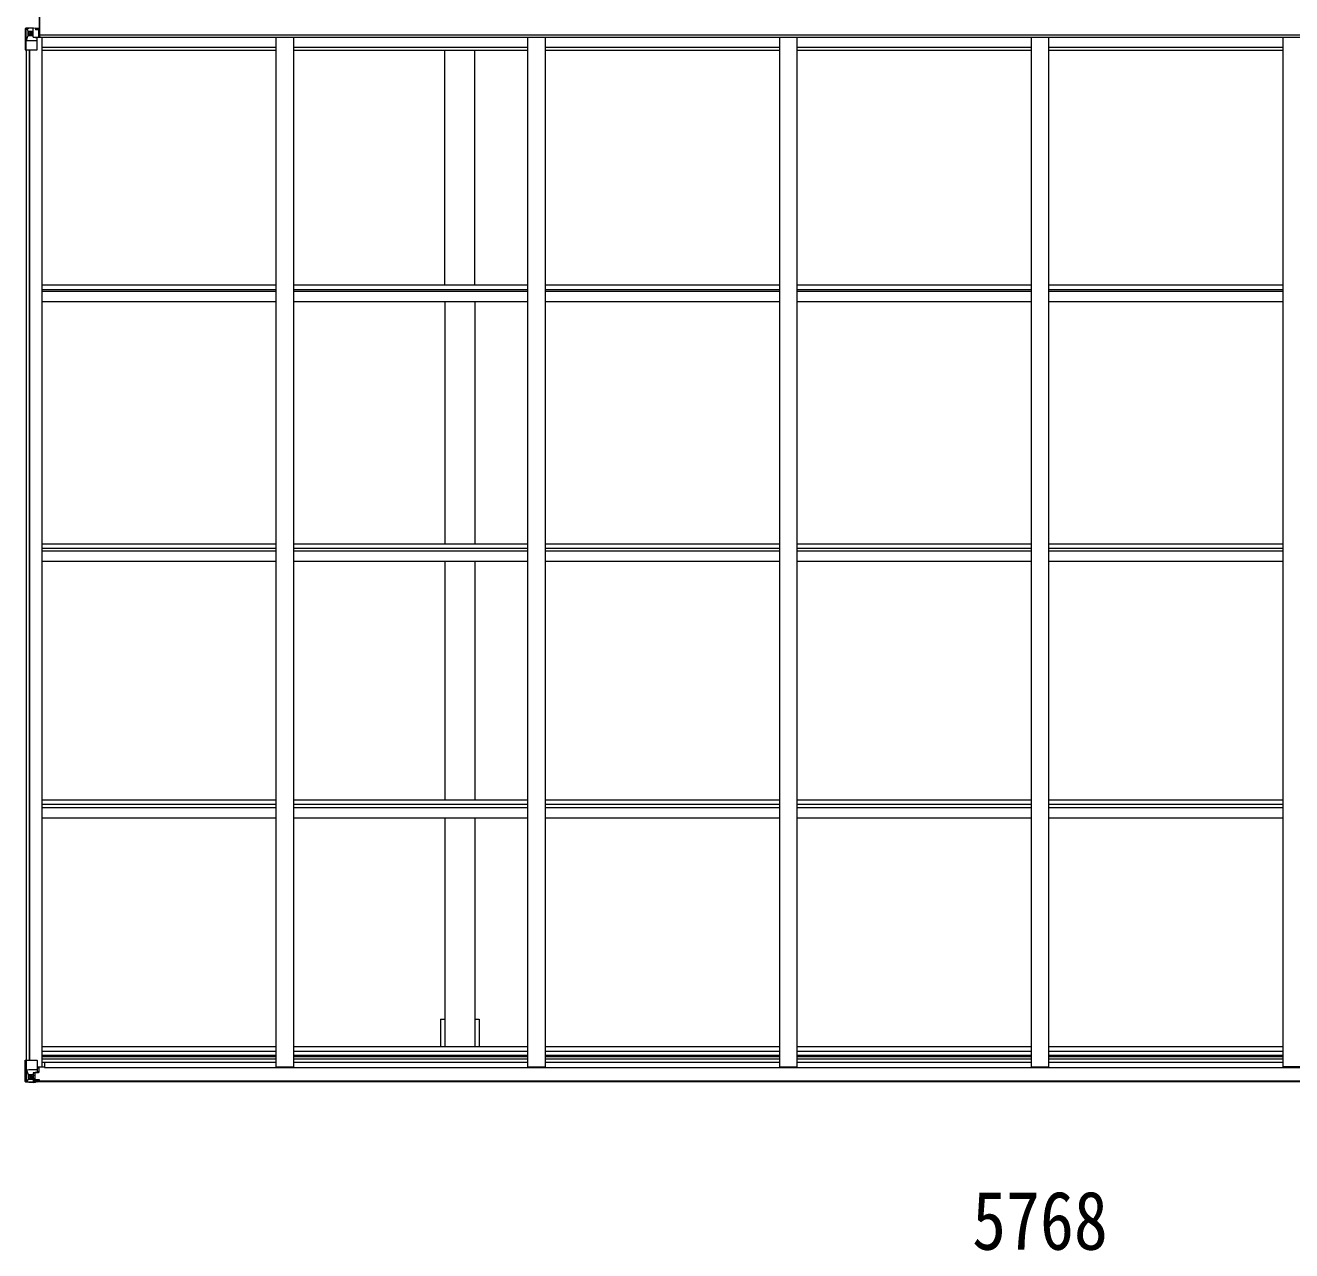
# Model space of a CAD drawing. Units: millimetres at full size; details may follow other scales. Extents: x -9783 to 33754, y -10064 to 6752.
# Drawn here: x 1770 to 5373, y -112 to 3376 of the extents above; entities that cross this region are included whole.
import ezdxf
from ezdxf.enums import TextEntityAlignment as Align

# ---------------------------------------------------------------- set-up
doc = ezdxf.new("R2010")
doc.units = ezdxf.units.MM
doc.header["$LTSCALE"] = 35
for name, color, linetype, lineweight in [('0-1_本体', 4, 'Continuous', 9), ('0-2_部品', 7, 'Continuous', 9), ('0-7_合掌部品', 3, 'Continuous', 9), ('0-A_寸法', 6, 'Continuous', 9)]:
    doc.layers.add(name, color=color, linetype=linetype, lineweight=lineweight)
doc.styles.add('ＭＳ ゴシック', font='')
doc.styles.get('ＭＳ ゴシック').set_extended_font_data('MS Gothic')

msp = doc.modelspace()

# ---------------------------------------------------------------- linework, layer by layer
at = {"layer": '0-1_本体'}
for p, q in [((1798.7, 3367.24), (1809.2, 3367.24)), ((1808.16, 3341.8), (1811.7, 3341.8)), ((7500.7, 3347.19), (1811.7, 3347.47)), ((1811.7, 3344.15), (1811.7, 3340.5)), ((7500.7, 3340.5), (1811.7, 3340.5)), ((1817.2, 3340.5), (1817.2, 411.27)), ((2483.2, 3340.5), (2483.2, 411.89)), ((2533.2, 3340.5), (2533.2, 411.89)), ((3199.2, 3340.5), (3199.2, 411.89)), ((3249.2, 3340.5), (3249.2, 411.89)), ((3915.2, 3340.5), (3915.2, 411.89)), ((3965.2, 3340.5), (3965.2, 411.89)), ((4631.2, 3340.5), (4631.2, 411.89)), ((4681.2, 3340.5), (4681.2, 411.89)), ((5347.2, 3340.5), (5347.2, 411.89)), ((1772.2, 3305.45), (1772.2, 430.35)), ((1781.2, 3305.45), (1781.2, 430.35)), ((1781.9, 3305.45), (1781.9, 430.35)), ((1817.2, 3313.69), (2483.2, 3313.69)), ((1817.2, 3304.58), (2483.2, 3304.58)), ((2533.2, 3313.69), (3199.2, 3313.69)), ((2533.2, 3304.58), (3199.2, 3304.58)), ((2963.7, 2636.76), (2963.7, 3304.58)), ((3048.7, 2636.76), (3048.7, 3304.58)), ((3249.2, 3313.69), (3915.2, 3313.69)), ((3249.2, 3304.58), (3915.2, 3304.58)), ((3965.2, 3313.69), (4631.2, 3313.69)), ((3965.2, 3304.58), (4631.2, 3304.58)), ((4681.2, 3313.69), (5347.2, 3313.69)), ((4681.2, 3304.58), (5347.2, 3304.58)), ((1818, 2637.06), (2484, 2637.06)), ((2534, 2637.06), (3200, 2637.06)), ((3250, 2637.06), (3916, 2637.06)), ((3966, 2637.06), (4632, 2637.06)), ((4682, 2637.06), (5348, 2637.06)), ((1818, 2624.04), (2484, 2624.04)), ((1818, 2619.42), (2484, 2619.42)), ((2534, 2624.04), (3200, 2624.04)), ((2534, 2619.42), (3200, 2619.42)), ((3250, 2624.04), (3916, 2624.04)), ((3250, 2619.42), (3916, 2619.42)), ((3966, 2624.04), (4632, 2624.04)), ((3966, 2619.42), (4632, 2619.42)), ((4682, 2624.04), (5348, 2624.04)), ((4682, 2619.42), (5348, 2619.42)), ((1818, 2589.69), (2484, 2589.69)), ((2534, 2589.69), (3200, 2589.69)), ((2963.7, 2589.69), (2963.7, 1900.44)), ((3048.7, 2589.69), (3048.7, 1900.44)), ((3250, 2589.69), (3916, 2589.69)), ((3966, 2589.69), (4632, 2589.69)), ((4682, 2589.69), (5348, 2589.69)), ((1817.2, 1900.39), (2483.2, 1900.39)), ((1817.2, 1887.41), (2483.2, 1887.41)), ((1817.2, 1880.34), (2483.2, 1880.34)), ((2533.2, 1900.39), (3199.2, 1900.39)), ((2533.2, 1887.41), (3199.2, 1887.41)), ((2533.2, 1880.34), (3199.2, 1880.34)), ((3249.2, 1900.39), (3915.2, 1900.39)), ((3249.2, 1887.41), (3915.2, 1887.41)), ((3249.2, 1880.34), (3915.2, 1880.34)), ((3965.2, 1900.39), (4631.2, 1900.39)), ((3965.2, 1887.41), (4631.2, 1887.41)), ((3965.2, 1880.34), (4631.2, 1880.34)), ((4681.2, 1900.39), (5347.2, 1900.39)), ((4681.2, 1887.41), (5347.2, 1887.41)), ((4681.2, 1880.34), (5347.2, 1880.34)), ((1817.2, 1850.89), (2483.2, 1850.89)), ((2533.2, 1850.89), (3199.2, 1850.89)), ((2963.7, 1850.89), (2963.7, 1172.03)), ((3048.7, 1850.89), (3048.7, 1172.03)), ((3249.2, 1850.89), (3915.2, 1850.89)), ((3965.2, 1850.89), (4631.2, 1850.89)), ((4681.2, 1850.89), (5347.2, 1850.89)), ((1818, 1171.53), (2484, 1171.53)), ((1818, 1158.64), (2484, 1158.64)), ((2534, 1171.53), (3200, 1171.53)), ((2534, 1158.64), (3200, 1158.64)), ((3250, 1171.53), (3916, 1171.53)), ((3250, 1158.64), (3916, 1158.64)), ((3966, 1171.53), (4632, 1171.53)), ((3966, 1158.64), (4632, 1158.64)), ((4682, 1171.53), (5348, 1171.53)), ((4682, 1158.64), (5348, 1158.64)), ((1818, 1149.15), (2484, 1149.15)), ((1818, 1120.08), (2484, 1120.08)), ((2534, 1149.15), (3200, 1149.15)), ((2534, 1120.08), (3200, 1120.08)), ((2963.7, 1120.08), (2963.7, 469.31)), ((3048.7, 1120.08), (3048.7, 469.31)), ((3250, 1149.15), (3916, 1149.15)), ((3250, 1120.08), (3916, 1120.08)), ((3966, 1149.15), (4632, 1149.15)), ((3966, 1120.08), (4632, 1120.08)), ((4682, 1149.15), (5348, 1149.15)), ((4682, 1120.08), (5348, 1120.08)), ((2951.2, 547.22), (2963.7, 547.22)), ((2951.2, 547.22), (2951.2, 469.31)), ((1817.2, 469.31), (2483.2, 469.31)), ((2533.2, 469.31), (3199.2, 469.31)), ((3249.2, 469.31), (3915.2, 469.31)), ((3965.2, 469.31), (4631.2, 469.31)), ((4681.2, 469.31), (5347.2, 469.31)), ((1817.2, 456.49), (2483.2, 456.49)), ((1817.2, 445.14), (2483.2, 445.14)), ((1817.2, 441.36), (2483.2, 441.36)), ((1817.2, 434.29), (2483.2, 434.29)), ((2533.2, 456.49), (3199.2, 456.49)), ((2533.2, 445.14), (3199.2, 445.14)), ((2533.2, 441.36), (3199.2, 441.36)), ((2533.2, 434.29), (3199.2, 434.29)), ((3249.2, 456.49), (3915.2, 456.49)), ((3249.2, 445.14), (3915.2, 445.14)), ((3249.2, 441.36), (3915.2, 441.36)), ((3249.2, 434.29), (3915.2, 434.29)), ((3965.2, 456.49), (4631.2, 456.49)), ((3965.2, 445.14), (4631.2, 445.14)), ((3965.2, 441.36), (4631.2, 441.36)), ((3965.2, 434.29), (4631.2, 434.29)), ((4681.2, 456.49), (5347.2, 456.49)), ((4681.2, 445.14), (5347.2, 445.14)), ((4681.2, 441.36), (5347.2, 441.36)), ((4681.2, 434.29), (5347.2, 434.29)), ((1804.2, 411.27), (1817.2, 411.27)), ((1817.2, 424.92), (2483.2, 424.92)), ((1824.7, 424.92), (1824.7, 409.85)), ((1824.7, 409.85), (7487.7, 409.85)), ((2483.2, 411.89), (2533.2, 411.89)), ((2533.2, 424.92), (3199.2, 424.92)), ((3199.2, 411.89), (3249.2, 411.89)), ((3249.2, 424.92), (3915.2, 424.92)), ((3915.2, 411.89), (3965.2, 411.89)), ((3965.2, 424.92), (4631.2, 424.92)), ((4631.2, 411.89), (4681.2, 411.89)), ((4681.2, 424.92), (5347.2, 424.92)), ((5397.2, 411.89), (5347.2, 411.89)), ((1793.7, 371.65), (7518.7, 371.65)), ((1793.7, 369.58), (7518.7, 369.58))]:
    msp.add_line(p, q, dxfattribs=at)
msp.add_lwpolyline([(3048.7, 547.22), (3061.2, 547.22), (3061.2, 469.31)], dxfattribs=at)
at = {"layer": '0-2_部品'}
for p, q in [((1773.05, 430.35), (1803.2, 430.35)), ((1773.05, 430.35), (1773.05, 369.77)), ((1773.59, 403.47), (1780.2, 403.68)), ((1773.59, 403.47), (1777.74, 391.38)), ((1780.2, 403.68), (1804.2, 403.68)), ((1804.2, 429.35), (1804.2, 396.25)), ((1824.7, 411.08), (1804.2, 411.08)), ((1808.7, 407.35), (1804.2, 407.35)), ((1807.7, 397.21), (1808.7, 397.2)), ((1808.7, 411.08), (1808.7, 395.48)), ((1770.2, 369.64), (1770.2, 369.68)), ((1771.14, 368.68), (1771.14, 368.64)), ((1771.14, 368.64), (1771.14, 368.64)), ((1780.11, 368.25), (1772.19, 368.73)), ((1773.05, 369.7), (1773.05, 369.77)), ((1777.02, 373.14), (1774.28, 369.47)), ((1780.2, 390.15), (1777.87, 390.12)), ((1777.87, 390.12), (1777.87, 376.65)), ((1777.87, 376.65), (1780.2, 376.59)), ((1780.2, 390.15), (1792.2, 390.15)), ((1780.2, 390.15), (1780.2, 390.15)), ((1780.2, 376.59), (1792.2, 376.59)), ((1792.2, 367.47), (1780.2, 368.25)), ((1785.68, 383.79), (1785.68, 384.75)), ((1791.2, 376.59), (1792.2, 376.59)), ((1792.2, 393.45), (1792.2, 367.35)), ((1793.7, 390.15), (1792.2, 390.15)), ((1793.7, 376.59), (1792.2, 376.59)), ((1793.7, 373.06), (1792.2, 373.06)), ((1792.2, 368.23), (1798.7, 367.84)), ((1798.7, 366.95), (1792.2, 367.35)), ((1803.38, 395.99), (1793.03, 394.34)), ((1793.03, 393.71), (1803.38, 395.36)), ((1793.03, 394.34), (1793.03, 393.71)), ((1797.7, 386.55), (1793.7, 386.55)), ((1797.7, 378.35), (1793.7, 378.35)), ((1794.2, 373.42), (1793.7, 373.42)), ((1798.7, 368.76), (1793.7, 368.85)), ((1793.81, 374.72), (1797.7, 374.72)), ((1794.2, 374.51), (1794.2, 374.35)), ((1794.2, 374.35), (1794.2, 374.35)), ((1804.2, 374.26), (1794.2, 374.35)), ((1794.2, 372.39), (1794.2, 374.35)), ((1802.2, 372.42), (1794.2, 372.42)), ((1802.2, 372.39), (1794.2, 372.39)), ((1797.7, 394.45), (1797.7, 374.48)), ((1798.7, 368.76), (1798.7, 369.58)), ((1798.7, 368.35), (1798.7, 368.76)), ((1798.7, 368.35), (1798.7, 367.84)), ((1798.7, 367.84), (1798.7, 366.95)), ((1803.38, 395.36), (1803.38, 395.99)), ((1803.66, 395.44), (1807.7, 395.47)), ((1803.7, 369.15), (1803.7, 369.58)), ((1804, 369.15), (1803.7, 369.15)), ((1804, 369.15), (1805.69, 369.58)), ((1804.2, 374.26), (1804.2, 372.65)), ((1804.2, 372.65), (1809.2, 372.65)), ((1808.7, 395.48), (1807.7, 395.47)), ((1809.2, 371.64), (1809.2, 372.65)), ((1809.2, 372.65), (1810.2, 372.65)), ((1810.2, 374.33), (1810.2, 374.22)), ((1810.2, 372.65), (1810.2, 374.22)), ((1810.2, 372.65), (1810.2, 371.64))]:
    msp.add_line(p, q, dxfattribs=at)
for points in [[(1770.2, 369.68), (1770.2, 430.35), (1773.05, 430.35)], [(1807.7, 395.47), (1807.7, 397.21), (1804.2, 397.22)], [(1771.14, 368.64), (1780.2, 368.08), (1792.2, 367.35)], [(1783.76, 382.83), (1782.8, 382.83), (1782.8, 381.87), (1783.76, 381.87)], [(1785.68, 384.75), (1784.72, 384.75), (1784.72, 383.79)], [(1784.72, 380.91), (1784.72, 379.95), (1785.68, 379.95), (1785.68, 380.91)], [(1786.64, 381.87), (1787.6, 381.87), (1787.6, 382.83), (1786.64, 382.83)], [(1798.7, 368.35), (1793.7, 368.35), (1793.7, 393.81)], [(1809.2, 374.38), (1794.2, 374.51), (1794.2, 374.51)], [(1794.2, 373.42), (1802.2, 373.42), (1802.2, 371.64)], [(1804.2, 374.26), (1804.2, 374.27), (1810.2, 374.22)]]:
    msp.add_lwpolyline(points, dxfattribs=at)
msp.add_circle((1785.2, 382.35), 5.3, dxfattribs=at)
for centre, radius, start, end in [((1803.2, 429.35), 1, 0, 90), ((1803.27, 396.92), 0.937, 276.73234, 357.67791), ((1771.2, 369.68), 0.999, 180.04917, 266.5576), ((1771.2, 369.64), 0.999, 180.04917, 266.5576), ((1771.2, 369.64), 1, 179.99921, 266.49983), ((1772.36, 356.03), 12.7, 84.89689, 90.75534), ((1774.33, 369.64), 1.28, 177.54105, 228.82169), ((1783.76, 383.79), 0.96, 270, 0), ((1783.76, 380.91), 0.96, 0, 90), ((1786.64, 383.79), 0.96, 180, 270), ((1786.64, 380.91), 0.96, 90, 180), ((1793.14, 393.41), 0.937, 96.73234, 177.67791), ((1793.14, 392.78), 0.937, 96.73234, 177.67791), ((1794.2, 374.85), 0.5, 179.95536, 269.47105), ((1794.2, 371.92), 0.5, 89.99891, 179.99891), ((1794.2, 371.89), 0.5, 90.00309, 180.00198), ((1794.22, 375.02), 0.513, 178.95293, 268.11972), ((1803.27, 396.29), 0.937, 276.73234, 357.67791), ((1809.34, 366.69), 7.69, 83.56574, 91.03001)]:
    msp.add_arc(centre, radius, start, end, dxfattribs=at)
for centre, major_axis, ratio, start_param, end_param in [((1774.31, 401.12), (0.85, -2.32), 0.403757, 3.0087805, 3.9744392), ((1773.14, 368.56), (2, -0.12), 0.060933, 2.0712557, 3.1453404), ((1972.14, 356.33), (201, -12.36), 0.060933, 3.1453404, 3.145839), ((1773.33, 371.66), (-0.02, -3), 0.466854, 0.125683, 0.7596956), ((1775, 376.73), (0.03, -5), 0.573921, 0.7672717, 1.551125), ((1776.47, 390.1), (0, -3), 0.468246, 1.5772882, 2.0127935), ((1698.46, 376.59), (81.75, 0), 0.061163, 6.2824128, 6.2831853)]:
    msp.add_ellipse(centre, major_axis=major_axis, ratio=ratio, start_param=start_param, end_param=end_param, dxfattribs=at)
at = {"layer": '0-7_合掌部品'}
for p, q in [((1770.2, 3366.16), (1770.2, 3305.45)), ((1771.14, 3367.12), (1771.14, 3367.16)), ((1780.11, 3367.54), (1772.19, 3367.07)), ((1773.05, 3366.1), (1773.05, 3366.03)), ((1773.05, 3305.45), (1773.05, 3366.03)), ((1777.02, 3362.66), (1774.28, 3366.33)), ((1777.87, 3359.15), (1780.2, 3359.21)), ((1777.87, 3345.68), (1777.87, 3359.15)), ((1792.2, 3368.33), (1780.2, 3367.55)), ((1780.2, 3359.21), (1792.2, 3359.21)), ((1784.72, 3352.01), (1784.72, 3351.05)), ((1792.2, 3341.66), (1792.2, 3368.45)), ((1798.7, 3368.85), (1798.7, 3362.9)), ((1807.7, 3363.47), (1798.7, 3363.53)), ((1808.7, 3342.6), (1808.7, 3362.76)), ((1773.59, 3332.33), (1777.74, 3344.41)), ((1773.59, 3332.33), (1780.2, 3332.12)), ((1780.2, 3345.65), (1777.87, 3345.68)), ((1780.2, 3345.65), (1780.2, 3345.65)), ((1792.2, 3345.65), (1780.2, 3345.65)), ((1780.2, 3332.12), (1804.2, 3332.12)), ((1792.2, 3341.66), (1798.7, 3341.66)), ((1793.03, 3341.46), (1793.03, 3341.66)), ((1803.38, 3339.8), (1793.03, 3341.46)), ((1795.73, 3341.66), (1803.38, 3340.44)), ((1798.7, 3341.66), (1807.7, 3341.69)), ((1803.38, 3340.44), (1803.38, 3339.8)), ((1804.2, 3306.45), (1804.2, 3339.55)), ((1770.2, 3305.45), (1803.2, 3305.45))]:
    msp.add_line(p, q, dxfattribs=at)
msp.add_lwpolyline([(1810.7, 3344.13), (1810.7, 3407.13), (1809.2, 3407.13), (1809.2, 3344.13)], close=True, dxfattribs=at)
for points in [[(1810.7, 3344.13), (1811.7, 3344.13), (1811.7, 3407.13), (1810.7, 3407.13)], [(1771.14, 3367.16), (1780.2, 3367.71), (1798.7, 3368.85)], [(1783.76, 3353.93), (1782.8, 3353.93), (1782.8, 3352.97), (1783.76, 3352.97)], [(1785.68, 3354.89), (1785.68, 3355.85), (1784.72, 3355.85), (1784.72, 3354.89)], [(1784.72, 3351.05), (1785.68, 3351.05), (1785.68, 3352.01)], [(1786.64, 3352.97), (1787.6, 3352.97), (1787.6, 3353.93), (1786.64, 3353.93)], [(1808.7, 3362.76), (1808.69, 3362.87), (1798.7, 3362.9)]]:
    msp.add_lwpolyline(points, dxfattribs=at)
msp.add_circle((1785.2, 3353.45), 5.3, dxfattribs=at)
for centre, radius, start, end in [((1771.2, 3366.16), 0.999, 93.4424, 179.95083), ((1771.2, 3366.16), 1, 93.50017, 180.00079), ((1771.2, 3366.12), 0.999, 93.4424, 179.95083), ((1772.36, 3379.77), 12.7, 269.24466, 275.10311), ((1774.33, 3366.16), 1.28, 131.17831, 182.45895), ((1783.76, 3354.89), 0.96, 270, 0), ((1783.76, 3352.01), 0.96, 0, 90), ((1786.64, 3354.89), 0.96, 180, 270), ((1786.64, 3352.01), 0.96, 90, 180), ((1793.14, 3342.39), 0.937, 230.93398, 263.26766), ((1803.27, 3339.51), 0.937, 2.32209, 83.26766), ((1803.27, 3338.87), 0.937, 2.32209, 83.26766), ((1803.2, 3306.45), 1, 270, 0)]:
    msp.add_arc(centre, radius, start, end, dxfattribs=at)
for centre, major_axis, ratio, start_param, end_param in [((1972.14, 3379.47), (201, 12.36), 0.060933, 3.1373463, 3.1378449), ((1773.14, 3367.24), (2, 0.12), 0.060933, 3.1378449, 4.2119296), ((1773.33, 3364.14), (-0.02, 3), 0.466854, 5.5234897, 6.1575023), ((1775, 3359.07), (0.03, 5), 0.573921, 4.7320603, 5.5159136), ((1698.46, 3359.21), (81.75, 0), 0.061163, 0, 0.0007725), ((1807.7, 3362.77), (1, -0.012), 0.707053, 0.1587743, 1.5795216), ((1774.31, 3334.68), (0.85, 2.32), 0.403757, 2.3087461, 3.2744049), ((1776.47, 3345.7), (0, 3), 0.468246, 4.2703918, 4.7058971), ((1807.7, 3342.6), (1, 0.021), 0.906239, 4.6936843, 6.2644806)]:
    msp.add_ellipse(centre, major_axis=major_axis, ratio=ratio, start_param=start_param, end_param=end_param, dxfattribs=at)

# ---------------------------------------------------------------- texts
at = {"layer": '0-A_寸法', "color": 7, "style": 'ＭＳ ゴシック', "width": 0.85}
msp.add_text('5768', height=166.8, dxfattribs=at).set_placement((4463.7, -158.96), align=Align.BOTTOM_LEFT)

doc.saveas('drawing.dxf')
